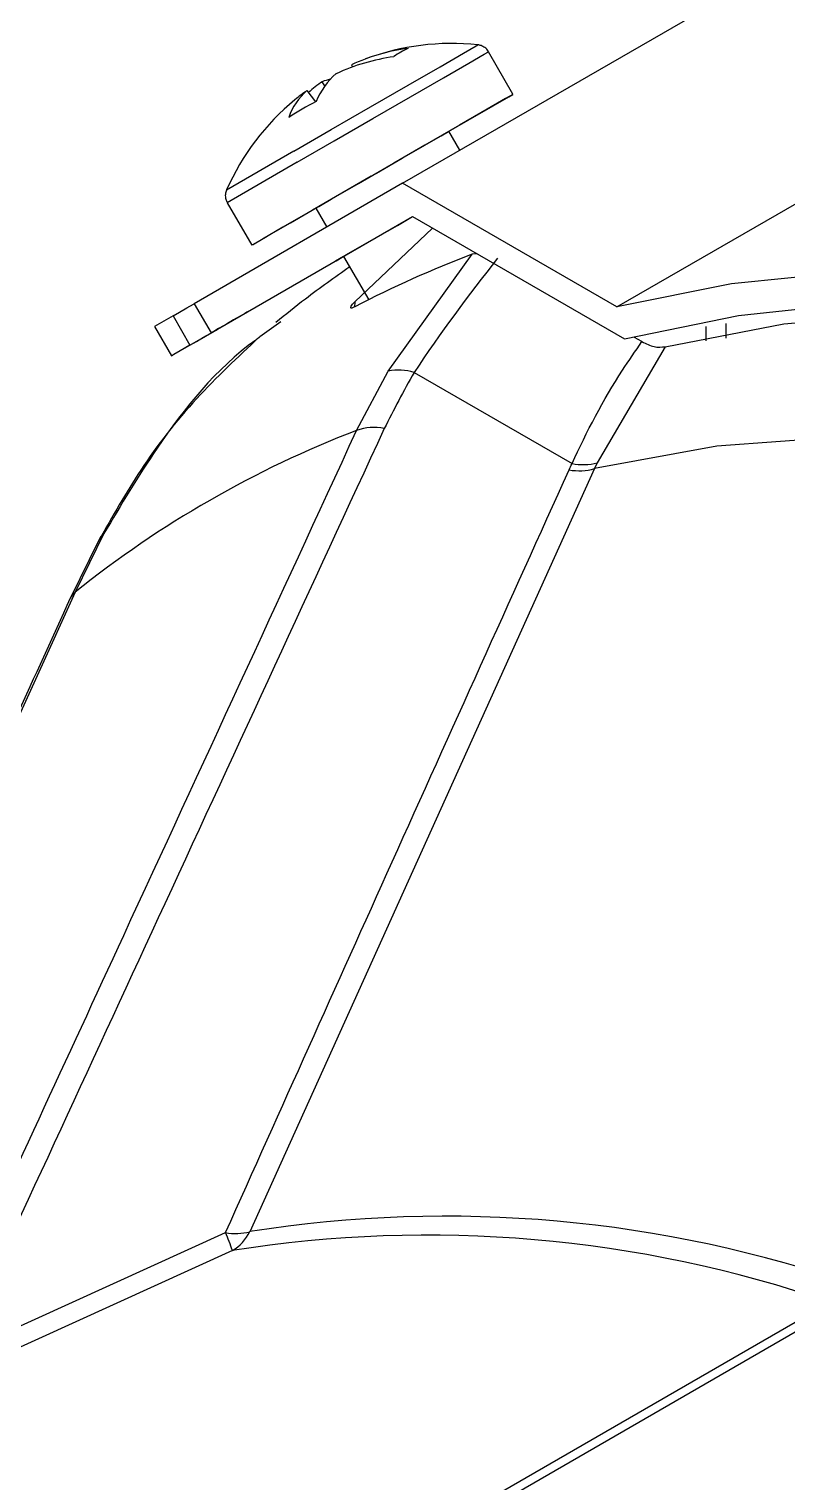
# Model space of a CAD drawing. Extents: x 2 to 136, y 1 to 99.
# Drawn here: x 97.412 to 98.221, y 84.269 to 85.819 of the extents above; entities that cross this region are included whole.
import ezdxf

# ---------------------------------------------------------------- set-up
doc = ezdxf.new("R2010")
doc.units = 0
doc.header["$MEASUREMENT"] = 0
doc.layers.add('OBJECT', color=7, linetype='CONTINUOUS')

msp = doc.modelspace()

# ---------------------------------------------------------------- linework, layer by layer
at = {"layer": 'OBJECT'}
for p, q in [((97.8106, 85.6547), (98.2207, 85.8914)), ((97.9284, 85.7497), (97.9023, 85.795)), ((97.7561, 85.7811), (97.7571, 85.7789)), ((97.7276, 85.7586), (97.7248, 85.7631)), ((98.0392, 85.5227), (98.4493, 85.7595)), ((97.7085, 85.7536), (97.7176, 85.7415)), ((97.8717, 85.6899), (97.86, 85.7102)), ((97.6946, 85.6891), (97.6227, 85.6475)), ((97.6982, 85.6772), (97.6234, 85.634)), ((97.8106, 85.6547), (97.5882, 85.5262)), ((98.0392, 85.5227), (97.8106, 85.6547)), ((97.6234, 85.634), (97.6496, 85.5887)), ((97.6062, 85.495), (97.8212, 85.6192)), ((97.718, 85.6282), (97.7297, 85.6079)), ((97.8212, 85.6192), (98.0474, 85.4886)), ((97.7595, 85.5282), (97.8425, 85.6069)), ((97.6417, 85.5155), (97.7477, 85.5767)), ((97.7477, 85.5767), (97.7745, 85.5304)), ((97.7953, 85.4541), (97.8848, 85.579)), ((97.89, 85.5794), (97.8848, 85.579)), ((97.5882, 85.5262), (97.6062, 85.495)), ((97.7595, 85.5282), (97.7592, 85.5226)), ((97.5657, 85.5132), (97.5458, 85.5017)), ((97.5657, 85.5132), (97.5837, 85.482)), ((97.6417, 85.5155), (97.6417, 85.5155)), ((97.5458, 85.5017), (97.5638, 85.4706)), ((97.6096, 85.497), (97.6099, 85.4972)), ((97.6806, 85.5068), (97.6583, 85.4907)), ((98.1346, 85.4864), (98.1346, 85.5018)), ((98.1556, 85.505), (98.1555, 85.4893)), ((98.0909, 85.4803), (98.0182, 85.3565)), ((98.066, 85.4857), (98.0581, 85.4902)), ((97.7615, 85.3909), (97.7953, 85.4541)), ((97.8229, 85.4528), (97.9914, 85.3556)), ((98.0182, 85.3565), (98.0154, 85.3502)), ((98.0154, 85.3502), (97.6476, 84.5359)), ((97.4919, 85.2809), (97.4613, 85.2184)), ((97.4863, 85.2738), (97.456, 85.2116)), ((97.4613, 85.2184), (97.0997, 84.4249)), ((95.4133, 82.8032), (98.5422, 84.6095)), ((98.5044, 84.5978), (95.3981, 82.8046)), ((97.3345, 84.4047), (97.6216, 84.5349)), ((97.6289, 84.5157), (97.3442, 84.3861))]:
    msp.add_line(p, q, dxfattribs=at)
at = {"layer": 'OBJECT', "flags": 128}
for points in [[(97.6946, 85.6891), (97.7344, 85.712), (97.7763, 85.7363), (97.8164, 85.7594), (97.8506, 85.7791), (97.8756, 85.7936), (97.889, 85.8013), (97.8909, 85.8024)], [(97.6982, 85.6772), (97.7375, 85.6999), (97.779, 85.7238), (97.8191, 85.747), (97.8542, 85.7673), (97.8812, 85.7828), (97.8977, 85.7923), (97.9023, 85.795)], [(97.7244, 85.6319), (97.7637, 85.6545), (97.8052, 85.6785), (97.8453, 85.7017), (97.8804, 85.7219), (97.9074, 85.7375), (97.9238, 85.747), (97.9283, 85.7496), (97.9204, 85.745), (97.9008, 85.7337), (97.8713, 85.7167), (97.8345, 85.6954), (97.8011, 85.6761)], [(97.7561, 85.6502), (97.7827, 85.6655), (97.8102, 85.6814), (97.8345, 85.6955), (97.8519, 85.7055), (97.8597, 85.71), (97.86, 85.7102)], [(97.7769, 85.6622), (97.7524, 85.648), (97.7143, 85.626), (97.6829, 85.6079), (97.661, 85.5952), (97.6504, 85.5891), (97.6521, 85.5901), (97.666, 85.5982), (97.6908, 85.6125), (97.7244, 85.6319)], [(97.718, 85.6282), (97.7212, 85.63), (97.7345, 85.6377), (97.7561, 85.6502)], [(97.7477, 85.5767), (97.7389, 85.5716), (97.7397, 85.5721), (97.7526, 85.5796), (97.7755, 85.5928), (97.805, 85.6098), (97.8212, 85.6192)], [(99.1276, 85.3895), (98.9817, 85.447), (98.8375, 85.4931), (98.6956, 85.5275), (98.5565, 85.5502), (98.4209, 85.5611), (98.2891, 85.5602), (98.1617, 85.5474), (98.0392, 85.5227)], [(97.5657, 85.5132), (97.5726, 85.5172), (97.5802, 85.5216), (97.5873, 85.5257), (97.5882, 85.5262)], [(98.0474, 85.4886), (98.1689, 85.5137), (98.2952, 85.527), (98.4259, 85.5285), (98.5606, 85.5181), (98.6986, 85.496), (98.8395, 85.4621), (98.9826, 85.4167), (99.1276, 85.3599)], [(97.6417, 85.5155), (97.6448, 85.5173), (97.645, 85.5174), (97.6423, 85.5159), (97.6371, 85.5129), (97.6301, 85.5088), (97.6225, 85.5045), (97.6154, 85.5004), (97.6099, 85.4972)], [(98.0909, 85.4803), (98.2176, 85.5046), (98.3495, 85.516), (98.4861, 85.5146), (98.6268, 85.5005), (98.771, 85.4735), (98.918, 85.434), (99.0673, 85.382), (99.2182, 85.3177), (99.3293, 85.2631)], [(97.5837, 85.482), (97.5732, 85.476), (97.5665, 85.4721), (97.5638, 85.4706), (97.5654, 85.4715), (97.571, 85.4747), (97.5805, 85.4802), (97.5935, 85.4877), (97.6096, 85.497)], [(97.5837, 85.482), (97.5906, 85.486), (97.5982, 85.4904), (97.6053, 85.4945), (97.6108, 85.4977), (97.6139, 85.4995), (97.6141, 85.4996), (97.6114, 85.498), (97.6062, 85.495)], [(100.6521, 83.8281), (100.5216, 84.0025), (100.3856, 84.1696), (100.2447, 84.3286), (100.0995, 84.4787), (99.9507, 84.6193), (99.799, 84.7497), (99.6451, 84.8692), (99.4898, 84.9774), (99.3337, 85.0736), (99.1777, 85.1575), (99.0223, 85.2287), (98.8685, 85.2868), (98.7168, 85.3316), (98.568, 85.3628), (98.4228, 85.3804), (98.2818, 85.3841), (98.1458, 85.374), (98.0154, 85.3502)]]:
    msp.add_lwpolyline(points, dxfattribs=at)
at = {"layer": 'OBJECT'}
for centre, radius, start, end in [((97.8627, 85.5415), 0.2624, 83.8332, 110.4435), ((97.8311, 85.5751), 0.2167, 97.8816, 114.9159), ((97.8426, 85.5954), 0.2049, 97.2915, 114.9772), ((97.843, 85.7353), 0.0686, 112.6102, 127.376), ((97.7908, 85.7123), 0.0783, 130.6847, 157.8268), ((97.8462, 85.5898), 0.2115, 124.9942, 130.0725), ((97.7474, 85.7028), 0.0644, 102.6513, 110.5185), ((97.8627, 85.5415), 0.2624, 129.5425, 156.1668), ((97.7513, 85.7037), 0.0657, 130.6032, 161.1244), ((97.8286, 85.5171), 0.2503, 116.1402, 123.8634), ((97.8267, 85.585), 0.2059, 125.0318, 129.5276), ((98.2992, 84.4897), 1.1655, 110.8312, 117.5803), ((97.8067, 85.4047), 0.0507, 71.3658, 103.0279), ((98.1648, 84.3418), 1.124, 111.026, 128.7498), ((97.7799, 85.3391), 0.055, 78.409, 109.5284), ((98.0029, 85.413), 0.0586, 258.6856, 285.2403), ((97.9991, 85.407), 0.0591, 259.5069, 286.0441), ((97.5069, 85.2631), 0.0233, 130.2603, 152.228), ((97.4714, 85.2046), 0.0171, 126.3063, 154.9014), ((97.8567, 83.2193), 1.3331, 70.7388, 99.0218), ((97.6323, 84.5947), 0.0608, 259.8731, 284.5897), ((97.3457, 84.4186), 0.2995, 18.9259, 22.8524), ((97.6038, 84.5577), 0.0489, 300.8849, 333.54), ((97.8372, 83.2067), 1.3255, 71.0911, 99.0417)]:
    msp.add_arc(centre, radius, start, end, dxfattribs=at)
for points, knots in [([(97.9022, 85.7948), (97.9021, 85.795), (97.9014, 85.797), (97.8986, 85.7995), (97.8947, 85.8016), (97.8917, 85.8024), (97.8901, 85.8024), (97.8897, 85.8024)], [0, 0, 0, 0, 0.056991, 0.410931, 0.69044, 0.924574, 1, 1, 1, 1]), ([(97.6229, 85.6479), (97.6228, 85.6477), (97.6219, 85.6462), (97.6213, 85.6427), (97.6214, 85.638), (97.6229, 85.6353), (97.6236, 85.6341)], [0, 0, 0, 0, 0.036254, 0.363065, 0.721384, 1, 1, 1, 1]), ([(97.9118, 85.5746), (97.8812, 85.5349), (97.8505, 85.4952), (97.8229, 85.4528), (97.8229, 85.4528)], [0, 0, 0, 0, 0.999985, 1, 1, 1, 1]), ([(97.7542, 85.5654), (97.7383, 85.5542), (97.7113, 85.5353), (97.6858, 85.5145), (97.6754, 85.506)], [0, 0, 0, 0, 0.593091, 1, 1, 1, 1]), ([(97.7596, 85.5228), (97.7584, 85.5222), (97.7564, 85.5213), (97.7552, 85.5215), (97.7551, 85.5226), (97.7562, 85.5244), (97.7578, 85.5264), (97.759, 85.5277), (97.7595, 85.5282)], [0, 0, 0, 0, 0.290844, 0.479311, 0.632244, 0.786172, 0.918668, 1, 1, 1, 1]), ([(97.6575, 85.4904), (97.6347, 85.4691), (97.5882, 85.4256), (97.5309, 85.3525), (97.5009, 85.2991), (97.4868, 85.2738)], [0, 0, 0, 0, 0.336515, 0.686181, 1, 1, 1, 1]), ([(97.6583, 85.4907), (97.6568, 85.4896), (97.6125, 85.458), (97.555, 85.3867), (97.5101, 85.3116), (97.4919, 85.2809)], [0, 0, 0, 0, 0.02043, 0.600879, 1, 1, 1, 1]), ([(97.9914, 85.3556), (97.9914, 85.3556), (98.0069, 85.3893), (98.0308, 85.4351), (98.059, 85.4756), (98.066, 85.4857)], [0, 0, 0, 0, 0.000013, 0.751245, 1, 1, 1, 1]), ([(98.066, 85.4857), (98.0704, 85.4835), (98.0793, 85.4791), (98.087, 85.4799), (98.0909, 85.4803)], [0, 0, 0, 0, 0.493543, 1, 1, 1, 1]), ([(97.8229, 85.4528), (97.8229, 85.4528), (97.8115, 85.4329), (97.8012, 85.4129), (97.791, 85.393)], [0, 0, 0, 0, 0.00003, 1, 1, 1, 1]), ([(97.2932, 84.3757), (97.3062, 84.404), (97.3794, 84.5628), (97.5358, 84.9013), (97.6787, 85.2113), (97.7615, 85.3909)], [0, 0, 0, 0, 0.083458, 0.469005, 1, 1, 1, 1]), ([(97.791, 85.393), (97.713, 85.224), (97.561, 84.8947), (97.4087, 84.5651), (97.3345, 84.4047)], [0, 0, 0, 0, 0.513344, 1, 1, 1, 1]), ([(97.9883, 85.3489), (97.9893, 85.3511), (97.9902, 85.3533), (97.9914, 85.3556), (97.9914, 85.3556)], [0, 0, 0, 0, 0.999721, 1, 1, 1, 1]), ([(97.6216, 84.5349), (97.6809, 84.6668), (97.8028, 84.9384), (97.9253, 85.2095), (97.9883, 85.3489)], [0, 0, 0, 0, 0.48595, 1, 1, 1, 1]), ([(97.456, 85.2118), (97.4177, 85.128), (97.2976, 84.865), (97.1782, 84.6022), (97.0968, 84.4232)], [0, 0, 0, 0, 0.318953, 1, 1, 1, 1])]:
    msp.add_open_spline(points, degree=3, knots=knots, dxfattribs=at)

doc.saveas('drawing.dxf')
